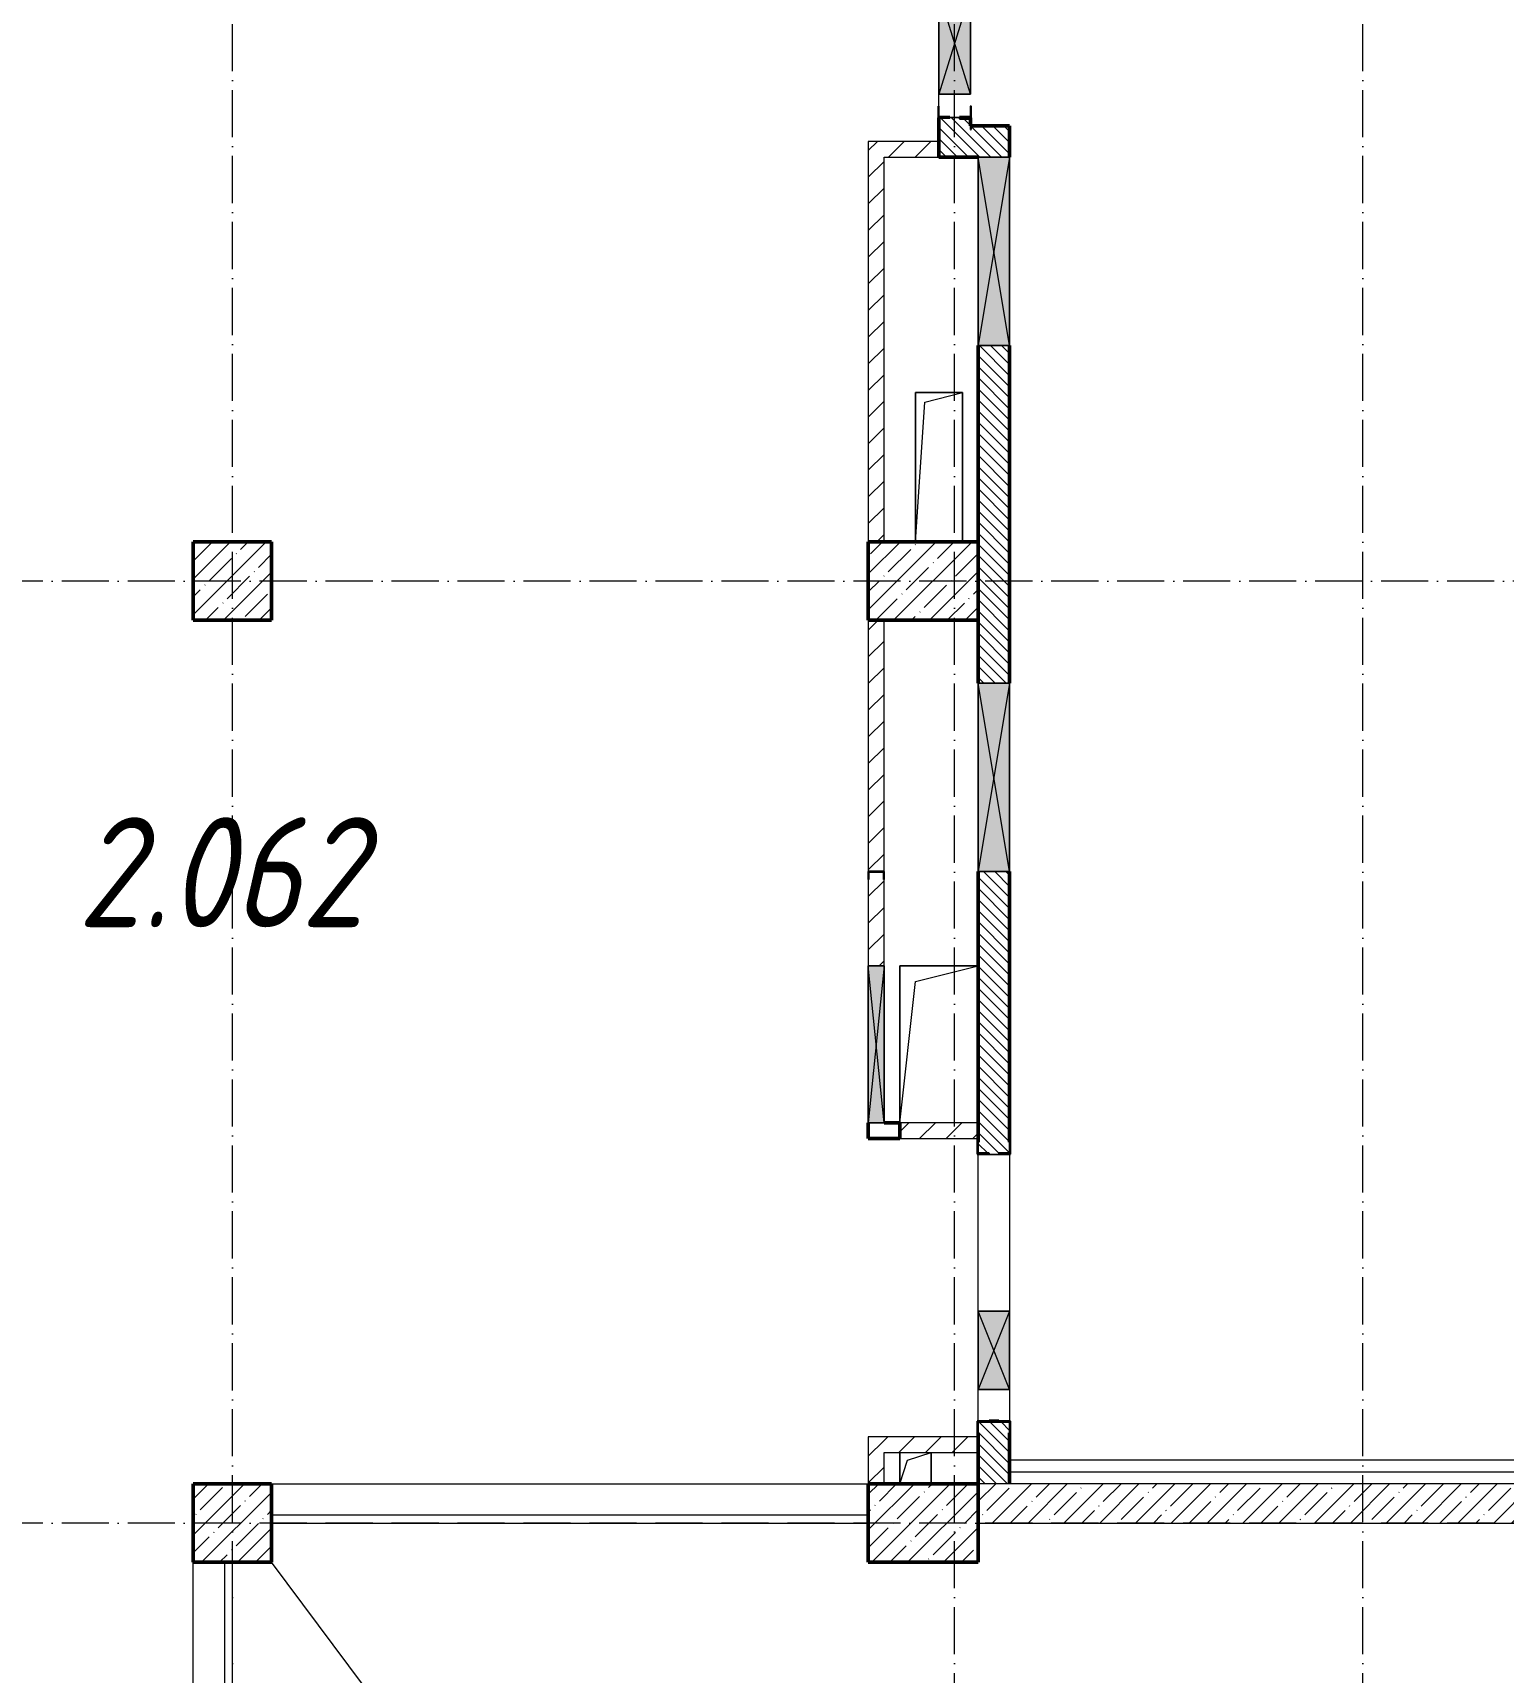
# Model space of a CAD drawing. Header units: millimetres. Extents: x -136833 to 49383, y -8033 to 344618.
# Drawn here: x -122855 to -113491, y 277328 to 287769 of the extents above; entities that cross this region are included whole.
import ezdxf

# ---------------------------------------------------------------- set-up
doc = ezdxf.new("R2010")
doc.units = ezdxf.units.MM
doc.linetypes.add('50_200_ШТРИХ_1Т_ш5_п1_п1_', pattern=[700, 500, -100, 0, -100])
for name, color, linetype, lineweight in [('A-DETL-____-OTLN-4', 7, 'Continuous', 18), ('A-DETL-GENF-OTLN', 7, 'Continuous', 9), ('A-FLOR-____-OTLN', 7, 'Continuous', 9), ('A-GENM-____-MCUT', 7, 'Continuous', 25), ('A-GENM-____-OTLN', 7, 'Continuous', 9), ('A-GENM-____-OTLN-1', 7, 'Continuous', 25), ('A-GLAZ-____-OTLN', 7, 'Continuous', 9), ('A-WALL-____-MCUT-1', 7, 'Continuous', 9), ('A-WALL-____-MCUT-2', 7, 'Continuous', 50), ('A-WALL-____-PATT-1', 7, 'Continuous', 9), ('A-WALL-FNSH-MCUT-1', 7, 'Continuous', 9), ('I-WALL-____-OTLN', 7, 'Continuous', 9), ('S-COLS-____-MCUT', 7, 'Continuous', 50), ('S-COLS-____-OTLN', 7, 'Continuous', 9), ('S-GRID-____-OTLN-1', 7, '50_200_ШТРИХ_1Т_ш5_п1_п1_', 9), ('Марки помещений', 7, 'Continuous', 9)]:
    doc.layers.add(name, color=color, linetype=linetype, lineweight=lineweight)
doc.styles.add('ISOCPEUR_I_3', font='isocpeui.ttf', dxfattribs={"width": 0.85, "height": 2.2})
pattern_1 = [(45, (-131434.41, 245796.49), (-84.8528, 84.8528), [])]
pattern_2 = [(135, (-131434.413, 245796.486), (-35.35534, -35.35534), [])]

# ---------------------------------------------------------------- blocks, each defined once
blk = doc.blocks.new('BSC_Колонна _Прямоугольная - 500х500-25976076-АР1_План отверстий 2 этажа в осях 1-64_А-ГГ')
at = {"layer": 'S-COLS-____-OTLN'}
h = blk.add_hatch(dxfattribs=at)
h.set_pattern_fill('FP_26', color=256, style=0, pattern_type=2)
h.set_pattern_definition([(45, (-9850, -32481.04), (-114.04925, 114.04925), []), (45, (-9735.95, -32481.04), (-114.04925, 114.04925), [201.613, -40.323, 3.353, -36.97])])
h.paths.add_polyline_path([(-250, -250), (250, -250), (250, 250), (-250, 250)], flags=0)
at = {"layer": 'S-COLS-____-MCUT'}
for p, q in [((250, 250), (-250, 250)), ((-250, 250), (-250, -250)), ((250, -250), (250, 250)), ((-250, -250), (250, -250))]:
    blk.add_line(p, q, dxfattribs=at)
blk = doc.blocks.new('BSC_Колонна _Прямоугольная - 500х700-V4-АР1_План отверстий 2 этажа в осях 1-64_А-ГГ')
at = {"layer": 'S-COLS-____-OTLN'}
h = blk.add_hatch(dxfattribs=at)
h.set_pattern_fill('FP_30', color=256, style=0, pattern_type=2)
h.set_pattern_definition([(315, (-32481.04, 14250), (114.04925, 114.04925), []), (315, (-32481.04, 14135.95), (114.04925, 114.04925), [201.613, -40.323, 3.353, -36.97])])
h.paths.add_polyline_path([(-250, 350), (-250, -350), (250, -350), (250, 350)], flags=0)
at = {"layer": 'S-COLS-____-MCUT'}
for p, q in [((250, 350), (-250, 350)), ((-250, 350), (-250, -350)), ((250, -350), (250, 350)), ((-250, -350), (250, -350))]:
    blk.add_line(p, q, dxfattribs=at)
blk = doc.blocks.new('BSC_Колонна _Прямоугольная - 500х500-V74-АР1_План отверстий 2 этажа в осях 1-64_А-ГГ')
at = {"layer": 'S-COLS-____-OTLN'}
h = blk.add_hatch(dxfattribs=at)
h.set_pattern_fill('FP_103', color=256, style=0, pattern_type=2)
h.set_pattern_definition([(45, (-9850, -38481.04), (-114.04925, 114.04925), []), (45, (-9735.95, -38481.04), (-114.04925, 114.04925), [201.613, -40.323, 3.353, -36.97])])
h.paths.add_polyline_path([(-250, -250), (250, -250), (250, 250), (-250, 250)], flags=0)
at = {"layer": 'S-COLS-____-MCUT'}
for p, q in [((250, 250), (-250, 250)), ((-250, 250), (-250, -250)), ((250, -250), (250, 250)), ((-250, -250), (250, -250))]:
    blk.add_line(p, q, dxfattribs=at)
blk = doc.blocks.new('BSC_Колонна _Прямоугольная - 500х700-V109-АР1_План отверстий 2 этажа в осях 1-64_А-ГГ')
at = {"layer": 'S-COLS-____-OTLN'}
h = blk.add_hatch(dxfattribs=at)
h.set_pattern_fill('FP_138', color=256, style=0, pattern_type=2)
h.set_pattern_definition([(315, (-38481.04, 14250), (114.04925, 114.04925), []), (315, (-38481.04, 14135.95), (114.04925, 114.04925), [201.613, -40.323, 3.353, -36.97])])
h.paths.add_polyline_path([(-250, -350), (250, -350), (250, 350), (-250, 350), (-250, 124)], flags=0)
at = {"layer": 'S-COLS-____-MCUT'}
for p, q in [((250, 350), (-250, 350)), ((-250, 350), (-250, -350)), ((250, -350), (250, 350)), ((-250, -350), (250, -350))]:
    blk.add_line(p, q, dxfattribs=at)
blk = doc.blocks.new('154_Стойка_СКБ_Уголок - СМ-2480_200-28346303-АР1_План отверстий 2 этажа в осях 1-64_А-ГГ')
at = {"layer": 'A-GENM-____-MCUT'}
for p, q in [((125, 156), (125, 81)), ((200, 156), (125, 156)), ((131, 81), (131, 150)), ((131, 150), (200, 150)), ((200, 150), (200, 156)), ((125, 81), (131, 81)), ((131, 19), (125, 19)), ((125, 19), (125, -56)), ((131, -50), (131, 19)), ((125, -56), (200, -56)), ((200, -50), (131, -50)), ((200, -56), (200, -50))]:
    blk.add_line(p, q, dxfattribs=at)
blk = doc.blocks.new('Стойка_Влож_Полоса боковая - Полоса-28213942-АР1_План отверстий 2 этажа в осях 1-64_А-ГГ')
at = {"layer": 'A-GENM-____-OTLN'}
for p, q in [((-5, 60), (0, 60)), ((-5, -60), (-5, 60)), ((0, 31), (0, -31)), ((0, -60), (-5, -60))]:
    blk.add_line(p, q, dxfattribs=at)
blk = doc.blocks.new('Фахверк_СКБ_Уголок - 200_3960-28268576-АР1_План отверстий 2 этажа в осях 1-64_А-ГГ')
at = {"layer": 'A-GENM-____-MCUT'}
for p, q in [((200, 156), (125, 156)), ((125, 156), (125, 81)), ((131, 81), (131, 150)), ((131, 150), (200, 150)), ((200, 150), (200, 156)), ((125, 81), (131, 81)), ((131, 19), (125, 19)), ((125, 19), (125, -56)), ((131, -50), (131, 19)), ((125, -56), (200, -56)), ((200, -50), (131, -50)), ((200, -56), (200, -50))]:
    blk.add_line(p, q, dxfattribs=at)
blk = doc.blocks.new('154_Стойка_СКБ_Уголок - СМ-2480_200-28447058-АР1_План отверстий 2 этажа в осях 1-64_А-ГГ')
at = {"layer": 'A-GENM-____-MCUT'}
for p, q in [((125, 156), (125, 81)), ((200, 156), (125, 156)), ((131, 81), (131, 150)), ((131, 150), (200, 150)), ((200, 150), (200, 156)), ((125, 81), (131, 81)), ((131, 19), (125, 19)), ((125, 19), (125, -56)), ((131, -50), (131, 19)), ((125, -56), (200, -56)), ((200, -50), (131, -50)), ((200, -56), (200, -50))]:
    blk.add_line(p, q, dxfattribs=at)
blk = doc.blocks.new('Стойка_Влож_Полоса боковая - Полоса-28346330-АР1_План отверстий 2 этажа в осях 1-64_А-ГГ')
at = {"layer": 'A-GENM-____-OTLN'}
for p, q in [((-5, -31), (-5, 31)), ((0, 31), (0, -31))]:
    blk.add_line(p, q, dxfattribs=at)
blk = doc.blocks.new('Стойка_Влож_Уголок - Уголок-28346305-АР1_План отверстий 2 этажа в осях 1-64_А-ГГ')
at = {"layer": 'A-GENM-____-MCUT'}
for p, q in [((75, 75), (0, 75)), ((0, 0), (6, 0)), ((6, 69), (75, 69)), ((6, 0), (6, 69)), ((75, 69), (75, 75))]:
    blk.add_line(p, q, dxfattribs=at)
blk = doc.blocks.new('154_Фахверк_СКБ_Швеллер - Тип_100_3960-28318856-АР1_План отверстий 2 этажа в осях 1-64_А-ГГ')
at = {"layer": 'A-GENM-____-MCUT'}
for p, q in [((175, 50), (125, 50)), ((125, 50), (125, -50)), ((128, 47), (175, 47)), ((128, -47), (128, 47)), ((175, 47), (175, 50)), ((125, -50), (175, -50)), ((175, -47), (128, -47)), ((175, -50), (175, -47))]:
    blk.add_line(p, q, dxfattribs=at)
blk = doc.blocks.new('AR_Отверстие прямоугольное _в плите_ - AR_Отверстие прямоугольное _в плите_-30553070-АР1_План отверстий 2 этажа в осях 1-64_А-ГГ')
at = {"layer": 'A-GENM-____-OTLN'}
for p, q in [((150, 475), (-150, 475)), ((-150, 475), (-150, -475)), ((-90, 415), (150, 475)), ((150, -475), (150, 475)), ((-150, -475), (-90, 415))]:
    blk.add_line(p, q, dxfattribs=at)
blk = doc.blocks.new('AR_Отверстие прямоугольное _в плите_ - AR_Отверстие прямоугольное _в плите_-V190-АР1_План отверстий 2 этажа в осях 1-64_А-ГГ')
at = {"layer": 'A-GENM-____-OTLN'}
for p, q in [((-100, 100), (-100, -100)), ((-100, -100), (-50, 50)), ((-50, 50), (100, 100)), ((100, -100), (100, 100))]:
    blk.add_line(p, q, dxfattribs=at)
blk = doc.blocks.new('AR_Отверстие прямоугольное _в плите_ - AR_Отверстие прямоугольное _в плите_-V191-АР1_План отверстий 2 этажа в осях 1-64_А-ГГ')
at = {"layer": 'A-GENM-____-OTLN'}
for p, q in [((250, 500), (-250, 500)), ((-250, 500), (-250, -500)), ((-150, 400), (250, 500)), ((-250, -500), (-150, 400))]:
    blk.add_line(p, q, dxfattribs=at)
blk = doc.blocks.new('AR_Отверстие прямоугольное _в стене_ - AR_Отверстие прямоугольное _в стене__ОВ-36896535-АР1_План отверстий 2 этажа в осях 1-64_А-ГГ')
at = {"layer": 'A-GLAZ-____-OTLN'}
blk.add_hatch(color=256, dxfattribs=at).paths.add_polyline_path([(600, -100), (600, 100), (-600, 100), (-600, -100)], flags=0)
at = {"layer": 'A-DETL-GENF-OTLN'}
for p, q in [((-600, -100), (-600, 100)), ((-600, 100), (600, 100)), ((600, 100), (-600, -100)), ((-600, 100), (600, -100)), ((600, 100), (-600, 100)), ((-600, 100), (-600, -100)), ((600, 100), (600, -100)), ((600, -100), (600, 100)), ((600, -100), (-600, -100)), ((-600, -100), (600, -100))]:
    blk.add_line(p, q, dxfattribs=at)
blk = doc.blocks.new('AR_Отверстие прямоугольное _в стене__БезПР - AR_Отверстие прямоугольное _в стене__БезПР-36788778-АР1_План отверстий 2 этажа в осях 1-64_А-ГГ')
at = {"layer": 'A-GLAZ-____-OTLN'}
blk.add_hatch(color=256, dxfattribs=at).paths.add_polyline_path([(325, -100), (325, 100), (-325, 100), (-325, -100), (-110, -100)], flags=0)
at = {"layer": 'A-DETL-GENF-OTLN'}
for p, q in [((-325, -100), (-325, 100)), ((-325, 100), (325, 100)), ((325, 100), (-325, -100)), ((-325, 100), (325, -100)), ((325, 100), (-325, 100)), ((-325, 100), (-325, -100)), ((325, 100), (325, -100)), ((325, -100), (325, 100)), ((325, -100), (-325, -100)), ((-325, -100), (325, -100))]:
    blk.add_line(p, q, dxfattribs=at)
at = {"layer": 'A-GLAZ-____-OTLN'}
blk.add_line((325, 100), (-325, 100), dxfattribs=at)
blk = doc.blocks.new('AR_Отверстие прямоугольное _в стене_ - AR_Отверстие прямоугольное _в стене__ОВ-36897900-АР1_План отверстий 2 этажа в осях 1-64_А-ГГ')
at = {"layer": 'A-GLAZ-____-OTLN'}
blk.add_hatch(color=256, dxfattribs=at).paths.add_polyline_path([(500, -50), (500, 50), (-500, 50), (-500, -50), (395, -50)], flags=0)
at = {"layer": 'A-DETL-GENF-OTLN'}
for p, q in [((-500, -50), (-500, 50)), ((-500, 50), (500, 50)), ((500, 50), (-500, -50)), ((-500, 50), (500, -50)), ((500, 50), (-500, 50)), ((-500, 50), (-500, -50)), ((500, 50), (500, -50)), ((500, -50), (500, 50)), ((500, -50), (-500, -50)), ((-500, -50), (500, -50))]:
    blk.add_line(p, q, dxfattribs=at)
blk = doc.blocks.new('AR_Отверстие прямоугольное _в стене__БезПР - AR_Отверстие прямоугольное _в стене__БезПР-36789077-АР1_План отверстий 2 этажа в осях 1-64_А-ГГ')
at = {"layer": 'A-GLAZ-____-OTLN'}
blk.add_hatch(color=256, dxfattribs=at).paths.add_polyline_path([(600, -100), (600, 100), (-600, 100), (-600, -100), (285, -100)], flags=0)
at = {"layer": 'A-DETL-GENF-OTLN'}
for p, q in [((-600, -100), (-600, 100)), ((-600, 100), (600, 100)), ((600, 100), (-600, -100)), ((-600, 100), (600, -100)), ((600, 100), (-600, 100)), ((-600, 100), (-600, -100)), ((600, 100), (600, -100)), ((600, -100), (600, 100)), ((600, -100), (-600, -100)), ((-600, -100), (600, -100))]:
    blk.add_line(p, q, dxfattribs=at)
at = {"layer": 'A-GLAZ-____-OTLN'}
blk.add_line((600, 100), (-600, 100), dxfattribs=at)
blk = doc.blocks.new('AR_Отверстие прямоугольное _в стене__БезПР - AR_Отверстие прямоугольное _в стене__БезПР-36789146-АР1_План отверстий 2 этажа в осях 1-64_А-ГГ')
at = {"layer": 'A-GLAZ-____-OTLN'}
blk.add_hatch(color=256, dxfattribs=at).paths.add_polyline_path([(250, -100), (250, 100), (-250, 100), (-250, -100)], flags=0)
at = {"layer": 'A-DETL-GENF-OTLN'}
for p, q in [((-250, -100), (-250, 100)), ((-250, 100), (250, 100)), ((250, 100), (-250, -100)), ((-250, 100), (250, -100)), ((250, 100), (-250, 100)), ((-250, 100), (-250, -100)), ((250, 100), (250, -100)), ((250, -100), (250, 100)), ((250, -100), (-250, -100)), ((-250, -100), (250, -100))]:
    blk.add_line(p, q, dxfattribs=at)
at = {"layer": 'A-GLAZ-____-OTLN'}
blk.add_line((250, 100), (-250, 100), dxfattribs=at)
blk = doc.blocks.new('BSC_Колонна _Прямоугольная1 - 200х100 _металл_-35191705-АР1_План отверстий 2 этажа в осях 1-64_А-ГГ')
at = {"layer": 'S-COLS-____-MCUT'}
for p, q in [((100, 50), (-100, 50)), ((-100, 50), (-100, -50)), ((100, -50), (100, 50)), ((-100, -50), (0, -50))]:
    blk.add_line(p, q, dxfattribs=at)
blk = doc.blocks.new('3эт')
at = {"layer": 'S-GRID-____-OTLN-1', "color": 251, "ltscale": 0.6, "true_color": 0x636466}
for p, q in [((293620.7, -91346.1), (293620.7, -36982.5)), ((298220.7, -91346.1), (298220.7, -36982.5)), ((300820.7, -91346.1), (300820.7, -36982.5)), ((310478.4, -48382.4), (279101.9, -48382.4)), ((310478.4, -54382.4), (279101.9, -54382.4))]:
    blk.add_line(p, q, dxfattribs=at)

msp = doc.modelspace()

# ---------------------------------------------------------------- hatches: boundary and pattern name
at = {"layer": 'A-WALL-____-PATT-1'}
h = msp.add_hatch(dxfattribs=at)
h.set_pattern_fill('FP_6', color=256, style=0, pattern_type=2)
h.set_pattern_definition(pattern_2)
h.paths.add_polyline_path([(-117044.4, 287177.5), (-116884.4, 287177.5), (-116884.4, 287227.5), (-117084.4, 287227.5), (-117084.4, 287177.5)], flags=0)
h.paths.add_polyline_path([(-116953.4, 288127.5), (-116953.4, 288133.5), (-116884.4, 288133.5), (-116884.4, 289627.5), (-117084.4, 289627.5), (-117083.6, 288133.5), (-117015.4, 288133.5), (-117015.4, 288127.5)], flags=0)
h = msp.add_hatch(dxfattribs=at)
h.set_pattern_fill('FP_6', color=256, style=0, pattern_type=2)
h.set_pattern_definition(pattern_2)
h.paths.add_polyline_path([(-116834.4, 286977.5), (-116634.4, 286977.5), (-116634.4, 287177.5), (-117084.4, 287177.5), (-117084.4, 286977.5)], flags=0)
h = msp.add_hatch(dxfattribs=at)
h.set_pattern_fill('FP_4', color=256, style=0, pattern_type=2)
h.set_pattern_definition(pattern_1)
h.paths.add_polyline_path([(-117534.4, 284527.5), (-117434.4, 284527.5), (-117434.4, 287077.5), (-117534.4, 287077.5)], flags=0)
h = msp.add_hatch(dxfattribs=at)
h.set_pattern_fill('FP_4', color=256, style=0, pattern_type=2)
h.set_pattern_definition(pattern_1)
h.paths.add_polyline_path([(-117084.4, 286977.5), (-117084.4, 287077.5), (-117434.4, 287077.5), (-117434.4, 286977.5), (-117308.4, 286977.5)], flags=0)
h = msp.add_hatch(dxfattribs=at)
h.set_pattern_fill('FP_6', color=256, style=0, pattern_type=2)
h.set_pattern_definition(pattern_2)
h.paths.add_polyline_path([(-116834.4, 278527.5), (-116634.4, 278527.5), (-116634.4, 278921.5), (-116703.4, 278921.5), (-116703.4, 278927.5), (-116765.4, 278927.5), (-116765.4, 278921.5), (-116834.4, 278921.5), (-116834.4, 278852.5)], flags=0)
h.paths.add_polyline_path([(-116703.4, 280627.5), (-116703.4, 280633.5), (-116634.4, 280633.5), (-116634.4, 282427.5), (-116834.4, 282427.5), (-116834.2, 280633.5), (-116765.4, 280633.5), (-116765.4, 280627.5)], flags=0)
h.paths.add_polyline_path([(-116634.4, 283627.5), (-116634.4, 285777.5), (-116834.4, 285777.5), (-116834.4, 283627.5), (-116739.9, 283627.5)], flags=0)
h = msp.add_hatch(dxfattribs=at)
h.set_pattern_fill('FP_4', color=256, style=0, pattern_type=2)
h.set_pattern_definition(pattern_1)
h.paths.add_polyline_path([(-117534.4, 281827.5), (-117434.4, 281827.5), (-117434.4, 282377.5), (-117437.4, 282377.5), (-117437.4, 282424.5), (-117531.4, 282424.5), (-117531.4, 282377.5), (-117534.4, 282377.5)], flags=0)
h.paths.add_polyline_path([(-117434.4, 282427.5), (-117434.4, 284027.5), (-117534.4, 284027.5), (-117534.4, 282427.5), (-117437.4, 282427.5)], flags=0)
h = msp.add_hatch(dxfattribs=at)
h.set_pattern_fill('FP_4', color=256, style=0, pattern_type=2)
h.set_pattern_definition(pattern_1)
h.paths.add_polyline_path([(-116834.4, 280727.5), (-116834.4, 280827.5), (-117334.4, 280827.5), (-117334.4, 280727.5), (-117308.4, 280727.5)], flags=0)
h = msp.add_hatch(dxfattribs=at)
h.set_pattern_fill('FP_4', color=256, style=0, pattern_type=2)
h.set_pattern_definition(pattern_1)
h.paths.add_polyline_path([(-117434.4, 278527.5), (-117434.4, 278827.5), (-117534.4, 278827.5), (-117534.4, 278527.5)], flags=0)
h = msp.add_hatch(dxfattribs=at)
h.set_pattern_fill('FP_4', color=256, style=0, pattern_type=2)
h.set_pattern_definition(pattern_1)
h.paths.add_polyline_path([(-116834.4, 278727.5), (-116834.4, 278827.5), (-117434.4, 278827.5), (-117434.4, 278727.5), (-117308.4, 278727.5)], flags=0)
h = msp.add_hatch(dxfattribs=at)
h.set_pattern_fill('FP_25', color=256, style=0, pattern_type=2)
h.set_pattern_definition([(45, (-131434.41, 245796.49), (-114.04925, 114.04925), []), (45, (-131320.36, 245796.49), (-114.04925, 114.04925), [201.612, -40.322, 3.353, -36.97])])
h.paths.add_polyline_path([(-108584.4, 278277.5), (-108584.4, 278527.5), (-116834.4, 278527.5), (-116834.4, 278277.5), (-110238.5, 278277.5)], flags=0)

# ---------------------------------------------------------------- linework, layer by layer
at = {"layer": 'A-DETL-____-OTLN-4'}
for p, q in [((-108884.4, 278677.5), (-116634.4, 278677.5)), ((-108959.4, 278602.5), (-116634.4, 278602.5)), ((-117221.1, 272527.5), (-121334.4, 278027.5))]:
    msp.add_line(p, q, dxfattribs=at)
at = {"layer": 'A-FLOR-____-OTLN'}
for p, q in [((-117234.4, 285477.5), (-116934.4, 285477.5)), ((-117234.4, 284527.5), (-117234.4, 285477.5)), ((-116934.4, 285477.5), (-116934.4, 284527.5)), ((-117334.4, 281827.5), (-116834.4, 281827.5)), ((-117334.4, 280827.5), (-117334.4, 281827.5)), ((-117334.4, 278527.5), (-117334.4, 278727.5)), ((-117134.4, 278727.5), (-117134.4, 278527.5)), ((-121334.4, 278277.5), (-117534.4, 278277.5)), ((-121584.4, 272527.5), (-121584.4, 278027.5))]:
    msp.add_line(p, q, dxfattribs=at)
at = {"layer": 'A-WALL-____-MCUT-1'}
for p, q in [((-108584.4, 278527.5), (-116834.4, 278527.5)), ((-116834.4, 278277.5), (-108584.4, 278277.5))]:
    msp.add_line(p, q, dxfattribs=at)
at = {"layer": 'A-WALL-____-MCUT-2'}
for p, q in [((-117084.4, 287227.5), (-117084.4, 286977.5)), ((-116884.4, 287177.5), (-116884.4, 287227.5)), ((-116634.4, 287177.5), (-116884.4, 287177.5)), ((-116634.4, 286977.5), (-116634.4, 287177.5)), ((-117084.4, 286977.5), (-116834.4, 286977.5)), ((-116834.4, 285777.5), (-116834.4, 284527.5)), ((-116634.4, 283627.5), (-116634.4, 285777.5)), ((-116834.4, 284027.5), (-116834.4, 283627.5)), ((-116834.4, 282427.5), (-116834.4, 280702.5)), ((-116634.4, 280702.5), (-116634.4, 282427.5)), ((-116703.4, 278927.5), (-116765.4, 278927.5)), ((-116834.4, 278852.5), (-116834.4, 278527.5)), ((-116634.4, 278527.5), (-116634.4, 278852.5))]:
    msp.add_line(p, q, dxfattribs=at)
at = {"layer": 'A-WALL-FNSH-MCUT-1'}
for p, q in [((-117534.4, 287077.5), (-117534.4, 284527.5)), ((-117084.4, 287077.5), (-117534.4, 287077.5)), ((-117434.4, 284527.5), (-117434.4, 286977.5)), ((-117434.4, 286977.5), (-117084.4, 286977.5)), ((-117534.4, 284027.5), (-117534.4, 282427.5)), ((-117434.4, 282427.5), (-117434.4, 284027.5)), ((-117534.4, 282377.5), (-117534.4, 281827.5)), ((-117434.4, 281827.5), (-117434.4, 282377.5)), ((-116834.4, 280827.5), (-117334.4, 280827.5)), ((-116834.4, 280727.5), (-116834.4, 280827.5)), ((-117334.4, 280727.5), (-116834.4, 280727.5)), ((-116834.4, 278827.5), (-117534.4, 278827.5)), ((-117534.4, 278827.5), (-117534.4, 278527.5)), ((-117434.4, 278727.5), (-116834.4, 278727.5)), ((-117434.4, 278527.5), (-117434.4, 278727.5))]:
    msp.add_line(p, q, dxfattribs=at)
at = {"layer": 'I-WALL-____-OTLN'}
for p, q in [((-117084.4, 287302.5), (-117084.4, 287377.5)), ((-116834.4, 279627.5), (-116834.4, 280627.5)), ((-116634.4, 280627.5), (-116634.4, 279627.5)), ((-116834.4, 278927.5), (-116834.4, 279127.5)), ((-116634.4, 279127.5), (-116634.4, 278927.5)), ((-121334.4, 278527.5), (-117534.4, 278527.5)), ((-117534.4, 278327.5), (-121334.4, 278327.5)), ((-121834.4, 272527.5), (-121834.4, 278027.5)), ((-121634.4, 278027.5), (-121634.4, 272527.5))]:
    msp.add_line(p, q, dxfattribs=at)

# ---------------------------------------------------------------- block references
msp.add_blockref('3эт', (-415205.1, 332659.9))
at = {"layer": 'A-GENM-____-OTLN'}
for name, p, rotation in [('Стойка_Влож_Полоса боковая - Полоса-28346330-АР1_План отверстий 2 этажа в осях 1-64_А-ГГ', (-116984.4, 287227.5), 270.0000000000007), ('Стойка_Влож_Уголок - Уголок-28346305-АР1_План отверстий 2 этажа в осях 1-64_А-ГГ', (-116953.4, 287227.5), 270.0000000000007), ('Стойка_Влож_Полоса боковая - Полоса-28213942-АР1_План отверстий 2 этажа в осях 1-64_А-ГГ', (-116734.4, 280627.5), 90.00000000000072)]:
    msp.add_blockref(name, p, dxfattribs=dict(at, rotation=rotation))
for name, p in [('AR_Отверстие прямоугольное _в плите_ - AR_Отверстие прямоугольное _в плите_-30553070-АР1_План отверстий 2 этажа в осях 1-64_А-ГГ', (-117084.4, 285002.5)), ('AR_Отверстие прямоугольное _в плите_ - AR_Отверстие прямоугольное _в плите_-V191-АР1_План отверстий 2 этажа в осях 1-64_А-ГГ', (-117084.4, 281327.5)), ('AR_Отверстие прямоугольное _в плите_ - AR_Отверстие прямоугольное _в плите_-V190-АР1_План отверстий 2 этажа в осях 1-64_А-ГГ', (-117234.4, 278627.5))]:
    msp.add_blockref(name, p, dxfattribs=at)
at = {"layer": 'A-GENM-____-OTLN-1'}
for name, p, rotation in [('154_Стойка_СКБ_Уголок - СМ-2480_200-28447058-АР1_План отверстий 2 этажа в осях 1-64_А-ГГ', (-116934.4, 287102.5), 90.00000000000071), ('154_Фахверк_СКБ_Швеллер - Тип_100_3960-28318856-АР1_План отверстий 2 этажа в осях 1-64_А-ГГ', (-117484.4, 282552.5), 269.9999999999999), ('154_Стойка_СКБ_Уголок - СМ-2480_200-28346303-АР1_План отверстий 2 этажа в осях 1-64_А-ГГ', (-116684.4, 280502.5), 90.00000000000071), ('Фахверк_СКБ_Уголок - 200_3960-28268576-АР1_План отверстий 2 этажа в осях 1-64_А-ГГ', (-116784.4, 279052.5), 270.0000000000007)]:
    msp.add_blockref(name, p, dxfattribs=dict(at, rotation=rotation))
at = {"layer": 'A-GLAZ-____-OTLN'}
for name, p, rotation in [('AR_Отверстие прямоугольное _в стене__БезПР - AR_Отверстие прямоугольное _в стене__БезПР-36788778-АР1_План отверстий 2 этажа в осях 1-64_А-ГГ', (-116984.4, 287702.5), 270.0000000000007), ('AR_Отверстие прямоугольное _в стене__БезПР - AR_Отверстие прямоугольное _в стене__БезПР-36789077-АР1_План отверстий 2 этажа в осях 1-64_А-ГГ', (-116734.4, 286377.5), 270.0000000000007), ('AR_Отверстие прямоугольное _в стене_ - AR_Отверстие прямоугольное _в стене__ОВ-36896535-АР1_План отверстий 2 этажа в осях 1-64_А-ГГ', (-116734.4, 283027.5), 270.0000000000007), ('AR_Отверстие прямоугольное _в стене_ - AR_Отверстие прямоугольное _в стене__ОВ-36897900-АР1_План отверстий 2 этажа в осях 1-64_А-ГГ', (-117484.4, 281327.5), 269.9999999999999), ('AR_Отверстие прямоугольное _в стене__БезПР - AR_Отверстие прямоугольное _в стене__БезПР-36789146-АР1_План отверстий 2 этажа в осях 1-64_А-ГГ', (-116734.4, 279377.5), 270.0000000000007)]:
    msp.add_blockref(name, p, dxfattribs=dict(at, rotation=rotation))
at = {"layer": 'S-COLS-____-OTLN'}
for name, p in [('BSC_Колонна _Прямоугольная - 500х500-V74-АР1_План отверстий 2 этажа в осях 1-64_А-ГГ', (-121584.4, 284277.5)), ('BSC_Колонна _Прямоугольная - 500х500-25976076-АР1_План отверстий 2 этажа в осях 1-64_А-ГГ', (-121584.4, 278277.5))]:
    msp.add_blockref(name, p, dxfattribs=at)
for name, p, rotation in [('BSC_Колонна _Прямоугольная - 500х700-V109-АР1_План отверстий 2 этажа в осях 1-64_А-ГГ', (-117184.4, 284277.5), 89.9999999999999), ('BSC_Колонна _Прямоугольная1 - 200х100 _металл_-35191705-АР1_План отверстий 2 этажа в осях 1-64_А-ГГ', (-117434.4, 280777.5), 180), ('BSC_Колонна _Прямоугольная - 500х700-V4-АР1_План отверстий 2 этажа в осях 1-64_А-ГГ', (-117184.4, 278277.5), 89.9999999999999)]:
    msp.add_blockref(name, p, dxfattribs=dict(at, rotation=rotation))

# ---------------------------------------------------------------- texts
at = {"layer": 'Марки помещений', "insert": (-122571.3, 282772.7), "char_height": 700, "width": 785.654, "attachment_point": 1, "style": 'ISOCPEUR_I_3'}
msp.add_mtext('2.062', dxfattribs=at)

doc.saveas('drawing.dxf')
